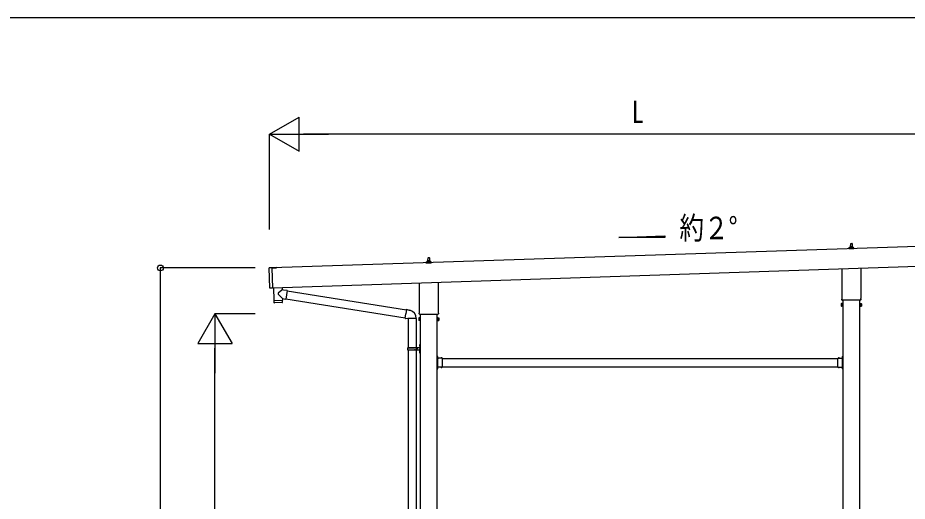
# Model space of a CAD drawing. Units: millimetres, scale not verified. Extents: x -21025 to 21025, y -14850 to 14850.
# Drawn here: x -6650 to -126, y -4736 to -1188 of the extents above; entities that cross this region are included whole.
import ezdxf
from ezdxf.enums import TextEntityAlignment as Align

# ---------------------------------------------------------------- set-up
doc = ezdxf.new("R2010")
doc.units = ezdxf.units.MM
doc.header["$LTSCALE"] = 60
for name, color, linetype in [('0-3_YKK_11', 7, 'Continuous'), ('0-5_YKK_13', 4, 'Continuous'), ('0-6_YKK_A1', 4, 'Continuous'), ('0-7_YKK_D', 6, 'Continuous')]:
    doc.layers.add(name, color=color, linetype=linetype)
doc.styles.add('ＭＳ ゴシック', font='')
doc.styles.get('ＭＳ ゴシック').set_extended_font_data('MS Gothic')

msp = doc.modelspace()

# ---------------------------------------------------------------- linework, layer by layer
at = {"layer": '0-3_YKK_11'}
msp.add_line((3284.44, -1188.37), (-17595.68, -1188.37), dxfattribs=at)
at = {"layer": '0-5_YKK_13'}
for p, q in [((-544.9, -2873.62), (-544.9, -2869.41)), ((-543.9, -2869.41), (-525.9, -2869.41)), ((-540.9, -2869.41), (-540.17, -2845.88)), ((-539.18, -2844.91), (-530.63, -2844.91)), ((-529.63, -2845.88), (-528.9, -2869.41)), ((-524.9, -2873.62), (-524.9, -2869.41)), ((-553.15, -2884.91), (-553.15, -2877.19)), ((-516.65, -2884.91), (-553.15, -2884.91)), ((-552.77, -2876.41), (-517.03, -2876.41)), ((-552.39, -2876.22), (-545.67, -2874.59)), ((-545.28, -2874.41), (-524.52, -2874.41)), ((-517.42, -2876.22), (-524.14, -2874.59)), ((-516.65, -2884.91), (-516.65, -2877.19)), ((-3653.15, -2988.24), (-3653.15, -2980.53)), ((-3616.65, -2988.24), (-3653.15, -2988.24)), ((-3652.77, -2979.74), (-3617.03, -2979.74)), ((-3652.39, -2979.55), (-3645.67, -2977.92)), ((-3645.28, -2977.74), (-3624.52, -2977.74)), ((-3644.9, -2976.95), (-3644.9, -2972.74)), ((-3643.9, -2972.74), (-3625.9, -2972.74)), ((-3640.9, -2972.74), (-3640.17, -2949.21)), ((-3639.18, -2948.24), (-3630.63, -2948.24)), ((-3629.63, -2949.21), (-3628.9, -2972.74)), ((-3624.9, -2976.95), (-3624.9, -2972.74)), ((-3617.42, -2979.55), (-3624.14, -2977.92)), ((-3616.65, -2988.24), (-3616.65, -2980.53)), ((-4801.11, -3172.04), (-4806.04, -3024.12)), ((-4786.08, -3022.45), (-4805.07, -3023.08)), ((-4752.09, -3021.54), (-4786.08, -3022.67)), ((-603.2, -3248.89), (-603.2, -3029.52)), ((-466.6, -3024.97), (-466.6, -3248.89)), ((-3566.6, -3128.3), (-3566.6, -3352.23)), ((-4710.62, -3166.44), (-4710.01, -3184.62)), ((-4674.41, -3189.68), (-4683.37, -3252.75)), ((-4674.67, -3191.51), (-3798.77, -3330.96)), ((-3703.2, -3352.23), (-3703.2, -3132.86)), ((-4707.86, -3249.27), (-4739.35, -3216.75)), ((-4711.95, -3261.42), (-4711.94, -3262.42)), ((-4707.86, -3249.27), (-4683.37, -3252.75)), ((-4707.86, -3249.27), (-4707.45, -3261.27)), ((-4683.11, -3250.92), (-3809.19, -3390.06)), ((-604.9, -3257.67), (-604.9, -3252.17)), ((-466.96, -3261.17), (-602.84, -3261.17)), ((-464.9, -3252.17), (-464.9, -3257.67)), ((-4771.39, -3264.41), (-4770.72, -3277.44)), ((-4710.11, -3278.37), (-4767.62, -3280.29)), ((-4766.92, -3263.26), (-4766.87, -3264.26)), ((-3798.45, -3329.15), (-3797.31, -3327.16)), ((-3797.31, -3327.16), (-3793.74, -3327.79)), ((-608.9, -3287.17), (-608.14, -3285.85)), ((-608.9, -3287.17), (-608.9, -3304.17)), ((-608.9, -3304.17), (-608.14, -3305.48)), ((-601.9, -3290.76), (-608.14, -3290.76)), ((-601.9, -3300.57), (-608.14, -3300.57)), ((-601.9, -3305.48), (-608.14, -3305.48)), ((-599.4, -3304.87), (-601.9, -3304.87)), ((-470.4, -3304.87), (-467.9, -3304.87)), ((-467.9, -3290.76), (-461.66, -3290.76)), ((-467.9, -3300.57), (-461.66, -3300.57)), ((-467.9, -3305.48), (-461.66, -3305.48)), ((-460.9, -3287.17), (-461.66, -3285.85)), ((-460.9, -3304.17), (-461.66, -3305.48)), ((-460.9, -3287.17), (-460.9, -3304.17)), ((-3809.51, -3391.88), (-3803.98, -3360.51)), ((-3809.51, -3391.88), (-3809.11, -3394.13)), ((-3809.51, -3391.88), (-3804.36, -3392.69)), ((-3798.45, -3329.15), (-3803.98, -3360.51)), ((-3793.74, -3327.79), (-3793.33, -3330.14)), ((-3778.82, -3332.96), (-3777.13, -3334.59)), ((-3777.13, -3334.59), (-3775.01, -3335.04)), ((-3708.9, -3390.5), (-3708.14, -3389.19)), ((-3708.9, -3390.5), (-3708.9, -3407.5)), ((-3704.9, -3361), (-3704.9, -3355.5)), ((-3566.96, -3364.5), (-3702.84, -3364.5)), ((-3564.9, -3355.5), (-3564.9, -3361)), ((-3560.9, -3390.5), (-3561.66, -3389.19)), ((-3560.9, -3390.5), (-3560.9, -3407.5)), ((-3809.11, -3394.13), (-3805.55, -3394.76)), ((-3805.55, -3394.76), (-3804.36, -3392.69)), ((-3804.36, -3392.69), (-3789.76, -3395.01)), ((-3789.76, -3395.01), (-3787.55, -3394.02)), ((-3727.25, -3394.42), (-3788.44, -3394.42)), ((-3787.4, -3394.42), (-3787.4, -3608)), ((-3727.4, -3394.42), (-3727.4, -3608)), ((-3708.9, -3407.5), (-3708.14, -3408.81)), ((-3701.9, -3394.09), (-3708.14, -3394.09)), ((-3701.9, -3403.91), (-3708.14, -3403.91)), ((-3701.9, -3408.81), (-3708.14, -3408.81)), ((-3699.4, -3408.2), (-3701.9, -3408.2)), ((-3570.4, -3408.2), (-3567.9, -3408.2)), ((-3567.9, -3394.09), (-3561.66, -3394.09)), ((-3567.9, -3403.91), (-3561.66, -3403.91)), ((-3567.9, -3408.81), (-3561.66, -3408.81)), ((-3560.9, -3407.5), (-3561.66, -3408.81)), ((-3701.4, -3585), (-3698.4, -3583.5)), ((-3701.4, -3585), (-3701.4, -3617)), ((-3698.4, -3583.5), (-3698.4, -3617)), ((-3698.4, -3583.5), (-3697.4, -3583.5)), ((-3697.4, -3583.5), (-3697.4, -3617)), ((-3790.4, -3610), (-3740.07, -3610)), ((-3790.4, -3624), (-3740.07, -3624)), ((-3789.4, -3608), (-3703.4, -3608)), ((-3789.4, -3608), (-3789.4, -3610)), ((-3789.4, -3626), (-3789.4, -3624)), ((-3789.4, -3626), (-3703.4, -3626)), ((-3787.4, -3626), (-3787.4, -5130.5)), ((-3730.4, -3608), (-3730.4, -3612.5)), ((-3730.4, -3612.5), (-3728.4, -3612.5)), ((-3730.4, -3626), (-3730.4, -3621.5)), ((-3730.4, -3621.5), (-3728.4, -3621.5)), ((-3728.4, -3612.5), (-3728.4, -3617)), ((-3728.4, -3621.5), (-3728.4, -3617)), ((-3727.4, -3626), (-3727.4, -5130.5)), ((-3722.4, -3608), (-3722.4, -3617)), ((-3722.4, -3612.5), (-3719.4, -3612.5)), ((-3722.4, -3626), (-3722.4, -3617)), ((-3722.4, -3621.5), (-3719.4, -3621.5)), ((-3719.4, -3612.5), (-3719.4, -3617)), ((-3719.4, -3621.5), (-3719.4, -3617)), ((-3703.7, -3590.85), (-3701.66, -3591.85)), ((-3703.7, -3638.85), (-3701.66, -3639.85)), ((-3702.43, -3588.85), (-3701.8, -3588.85)), ((-3702.43, -3588.85), (-3702.43, -3597.15)), ((-3702.43, -3597.15), (-3701.8, -3597.15)), ((-3702.43, -3636.85), (-3701.8, -3636.85)), ((-3702.43, -3636.85), (-3702.43, -3645.15)), ((-3702.43, -3645.15), (-3701.8, -3645.15)), ((-3701.8, -3588.85), (-3701.8, -3597.15)), ((-3701.8, -3588.85), (-3701.4, -3589.25)), ((-3701.8, -3597.15), (-3701.4, -3596.75)), ((-3701.8, -3636.85), (-3701.8, -3645.15)), ((-3701.8, -3636.85), (-3701.4, -3637.25)), ((-3701.8, -3645.15), (-3701.4, -3644.75)), ((-3701.66, -3591.85), (-3701.05, -3593)), ((-3701.66, -3639.85), (-3701.05, -3641)), ((-3701.4, -3589.25), (-3701.4, -3596.75)), ((-3701.4, -3649), (-3701.4, -3617)), ((-3701.4, -3637.25), (-3701.4, -3644.75)), ((-3701.4, -3649), (-3698.4, -3650.5)), ((-3698.4, -3650.5), (-3698.4, -3617)), ((-3698.4, -3650.5), (-3697.4, -3650.5)), ((-3697.4, -3650.5), (-3697.4, -3617)), ((-3570.8, -3671.5), (-3572.4, -3671.5)), ((-3572.4, -3676), (-3570.8, -3676)), ((-3570.8, -3677), (-3572.4, -3677)), ((-3566.7, -3679), (-3572.4, -3679)), ((-3570.8, -3681), (-3572.4, -3681)), ((-3572.4, -3682), (-3570.8, -3682)), ((-3570.8, -3688.46), (-3570.8, -3671.5)), ((-3570.8, -3674.97), (-3570.8, -3683.04)), ((-3570.8, -3677.87), (-3568.14, -3676.55)), ((-3570.8, -3680.13), (-3568.14, -3681.45)), ((-3534.4, -3686.9), (-3570.8, -3686.9)), ((-3570.4, -3688.5), (-3567.4, -3688.5)), ((-3570.4, -3697.29), (-3570.4, -3690.5)), ((-3570.4, -3739.29), (-3570.4, -3698.71)), ((-3569.94, -3674.27), (-3570.1, -3674.27)), ((-3569.94, -3683.74), (-3570.1, -3683.74)), ((-3547.14, -3686.04), (-3547.14, -3686.2)), ((-3538.37, -3686.9), (-3546.44, -3686.9)), ((-3543.53, -3686.9), (-3544.85, -3684.24)), ((-3541.28, -3686.9), (-3539.95, -3684.24)), ((-3537.67, -3686.04), (-3537.67, -3686.2)), ((-3534.4, -3697.29), (-3534.4, -3686.9)), ((-3534.4, -3739.29), (-3534.4, -3698.71)), ((-635.4, -3697.29), (-635.4, -3686.9)), ((-635.4, -3686.9), (-599, -3686.9)), ((-635.4, -3739.29), (-635.4, -3698.71)), ((-632.14, -3686.04), (-632.14, -3686.2)), ((-631.44, -3686.9), (-623.37, -3686.9)), ((-628.53, -3686.9), (-629.85, -3684.24)), ((-626.28, -3686.9), (-624.95, -3684.24)), ((-622.67, -3686.04), (-622.67, -3686.2)), ((-603.1, -3679), (-597.4, -3679)), ((-599.4, -3688.5), (-602.4, -3688.5)), ((-599, -3677.87), (-601.66, -3676.55)), ((-599, -3680.13), (-601.66, -3681.45)), ((-599.86, -3674.27), (-599.7, -3674.27)), ((-599.86, -3683.74), (-599.7, -3683.74)), ((-599.4, -3697.29), (-599.4, -3690.5)), ((-599.4, -3739.29), (-599.4, -3698.71)), ((-599, -3671.5), (-597.4, -3671.5)), ((-599, -3688.46), (-599, -3671.5)), ((-599, -3674.97), (-599, -3683.04)), ((-597.4, -3676), (-599, -3676)), ((-599, -3677), (-597.4, -3677)), ((-599, -3681), (-597.4, -3681)), ((-597.4, -3682), (-599, -3682)), ((-3570.8, -3757), (-3572.4, -3757)), ((-3570.8, -3761), (-3572.4, -3761)), ((-3570.8, -3766.5), (-3572.4, -3766.5)), ((-3570.8, -3766.5), (-3570.8, -3749.54)), ((-3534.4, -3751.1), (-3570.8, -3751.1)), ((-3570.8, -3754.97), (-3570.8, -3763.04)), ((-3570.8, -3757.87), (-3568.14, -3756.55)), ((-3570.8, -3760.13), (-3568.14, -3761.45)), ((-3570.4, -3747.5), (-3570.4, -3740.71)), ((-3567.4, -3749.5), (-3570.4, -3749.5)), ((-3569.94, -3754.27), (-3570.1, -3754.27)), ((-3569.94, -3763.74), (-3570.1, -3763.74)), ((-3547.14, -3751.96), (-3547.14, -3751.8)), ((-3538.37, -3751.1), (-3546.44, -3751.1)), ((-3543.53, -3751.1), (-3544.85, -3753.76)), ((-3541.28, -3751.1), (-3539.95, -3753.76)), ((-3537.67, -3751.96), (-3537.67, -3751.8)), ((-3534.4, -3751.1), (-3534.4, -3740.71)), ((-635.4, -3751.1), (-635.4, -3740.71)), ((-635.4, -3751.1), (-599, -3751.1)), ((-632.14, -3751.96), (-632.14, -3751.8)), ((-631.44, -3751.1), (-623.37, -3751.1)), ((-628.53, -3751.1), (-629.85, -3753.76)), ((-626.28, -3751.1), (-624.95, -3753.76)), ((-622.67, -3751.96), (-622.67, -3751.8)), ((-602.4, -3749.5), (-599.4, -3749.5)), ((-599, -3757.87), (-601.66, -3756.55)), ((-599, -3760.13), (-601.66, -3761.45)), ((-599.86, -3754.27), (-599.7, -3754.27)), ((-599.86, -3763.74), (-599.7, -3763.74)), ((-599.4, -3747.5), (-599.4, -3740.71)), ((-599, -3766.5), (-599, -3749.54)), ((-599, -3754.97), (-599, -3763.04)), ((-599, -3757), (-597.4, -3757)), ((-599, -3761), (-597.4, -3761)), ((-599, -3766.5), (-597.4, -3766.5))]:
    msp.add_line(p, q, dxfattribs=at)
for points in [[(-4786.08, -3022.45), (-4781.09, -3172.37), (-4800.07, -3173)], [(-4786.04, -3023.67), (-4752.06, -3022.54), (-4752.09, -3021.54)], [(-4774.58, -3168.57), (-4771.42, -3263.41), (-4707.45, -3261.27)], [(-4710.01, -3184.62), (-4712.1, -3186.39), (-4739.32, -3209.42)], [(-4674.41, -3189.68), (-4700.32, -3186), (-4710.01, -3184.62)], [(-4707.21, -3275.33), (-4707.42, -3262.27), (-4771.39, -3264.41)], [(-601.9, -3305.48), (-601.9, -3285.85), (-608.14, -3285.85)], [(-601.9, -3304.87), (-601.9, -3286.47), (-599.4, -3286.47)], [(-467.9, -3304.87), (-467.9, -3286.47), (-470.4, -3286.47)], [(-467.9, -3305.48), (-467.9, -3285.85), (-461.66, -3285.85)], [(-3798.45, -3329.15), (-3793.33, -3330.14), (-3778.82, -3332.96)], [(-3701.9, -3408.81), (-3701.9, -3389.19), (-3708.14, -3389.19)], [(-3701.9, -3408.2), (-3701.9, -3389.8), (-3699.4, -3389.8)], [(-3567.9, -3408.2), (-3567.9, -3389.8), (-3570.4, -3389.8)], [(-3567.9, -3408.81), (-3567.9, -3389.19), (-3561.66, -3389.19)], [(-3703.7, -3595.15), (-3701.66, -3594.15), (-3701.05, -3593)], [(-3703.7, -3643.15), (-3701.66, -3642.15), (-3701.05, -3641)], [(-3572.4, -3686.5), (-3572.4, -3680.5), (-3572.4, -3677.5), (-3572.4, -3671.5)], [(-3570.4, -3690.5), (-3567.4, -3690.5), (-3567.4, -3686.9)], [(-599.4, -3690.5), (-602.4, -3690.5), (-602.4, -3686.9)], [(-597.4, -3686.5), (-597.4, -3680.5), (-597.4, -3677.5), (-597.4, -3671.5)], [(-3572.4, -3766.5), (-3572.4, -3760.5), (-3572.4, -3757.5), (-3572.4, -3751.5)], [(-3570.4, -3747.5), (-3567.4, -3747.5), (-3567.4, -3751.1)], [(-599.4, -3747.5), (-602.4, -3747.5), (-602.4, -3751.1)], [(-597.4, -3766.5), (-597.4, -3760.5), (-597.4, -3757.5), (-597.4, -3751.5)]]:
    msp.add_lwpolyline(points, dxfattribs=at)
for points in [[(-599.4, -3306.17), (-599.4, -3285.17), (-597.4, -3285.17), (-597.4, -3306.17)], [(-470.4, -3306.17), (-470.4, -3285.17), (-472.4, -3285.17), (-472.4, -3306.17)], [(-3699.4, -3409.5), (-3699.4, -3388.5), (-3697.4, -3388.5), (-3697.4, -3409.5)], [(-3570.4, -3409.5), (-3570.4, -3388.5), (-3572.4, -3388.5), (-3572.4, -3409.5)]]:
    msp.add_lwpolyline(points, close=True, dxfattribs=at)
for centre, radius, start, end in [((-540.82, -2870.04), 4.13, 90, 171.17633), ((-543.9, -2870.41), 1, 90, 180), ((-539.18, -2845.91), 1, 90, 178.60509), ((-531.57, -2869.41), 4.83, 133.60282, 180), ((-538.23, -2869.41), 4.83, 0, 46.39718), ((-530.63, -2845.91), 1, 1.39491, 90), ((-528.99, -2870.04), 4.13, 8.82367, 90), ((-525.9, -2870.41), 1, 0, 90), ((-552.15, -2877.19), 1, 103.62699, 180), ((-545.9, -2873.62), 1, 283.62699, 0), ((-523.9, -2873.62), 1, 180, 256.37301), ((-517.65, -2877.19), 1, 0, 76.37301), ((-3652.15, -2980.53), 1, 103.62699, 180), ((-3645.9, -2976.95), 1, 283.62699, 0), ((-3640.82, -2973.37), 4.13, 90, 171.17633), ((-3643.9, -2973.74), 1, 90, 180), ((-3639.18, -2949.24), 1, 90, 178.60509), ((-3631.57, -2972.74), 4.83, 133.60282, 180), ((-3638.23, -2972.74), 4.83, 0, 46.39718), ((-3630.63, -2949.24), 1, 1.39491, 90), ((-3628.99, -2973.37), 4.13, 8.82367, 90), ((-3625.9, -2973.74), 1, 0, 90), ((-3623.9, -2976.95), 1, 180, 256.37301), ((-3617.65, -2980.53), 1, 0, 76.37301), ((-4805.04, -3024.08), 1, 91.90915, 181.90915), ((-4800.11, -3172), 1, 181.90915, 271.90915), ((-4735.93, -3213.1), 5, 132.56466, 226.88314), ((-600.9, -3252.17), 4, 125.09963, 180), ((-600.9, -3257.67), 4, 180, 194.47751), ((-600.9, -3257.67), 4, 194.47751, 241.04498), ((-468.9, -3257.67), 4, 298.95502, 345.52249), ((-468.9, -3252.17), 4, 0, 54.90037), ((-468.9, -3257.67), 4, 345.52249, 0), ((-4767.73, -3277.29), 3, 182.90915, 271.95747), ((-4710.21, -3275.37), 3, 271.90915, 0.90915), ((-604.56, -3288.31), 4.34, 145.61575, 214.38425), ((-592.66, -3295.67), 16.24, 162.41205, 197.58795), ((-604.56, -3303.03), 4.34, 145.61575, 214.38425), ((-465.25, -3288.31), 4.34, 325.61575, 34.38425), ((-477.14, -3295.67), 16.24, 342.41205, 17.58795), ((-465.25, -3303.03), 4.34, 325.61575, 34.38425), ((-3787.55, -3394.02), 60.3, 359.62495, 78), ((-3704.56, -3391.64), 4.34, 145.61575, 214.38425), ((-3700.9, -3355.5), 4, 125.09963, 180), ((-3700.9, -3361), 4, 180, 194.47751), ((-3700.9, -3361), 4, 194.47751, 241.04498), ((-3568.9, -3361), 4, 298.95502, 345.52249), ((-3568.9, -3355.5), 4, 0, 54.90037), ((-3568.9, -3361), 4, 345.52249, 0), ((-3565.25, -3391.64), 4.34, 325.61575, 34.38425), ((-3692.66, -3399), 16.24, 162.41205, 197.58795), ((-3704.56, -3406.36), 4.34, 145.61575, 214.38425), ((-3577.14, -3399), 16.24, 342.41205, 17.58795), ((-3565.25, -3406.36), 4.34, 325.61575, 34.38425), ((-3741.65, -3617), 49.25, 171.82876, 180.00002), ((-3741.65, -3617), 49.25, 180.00002, 188.17127), ((-3740.07, -3608), 2, 270, 359.99998), ((-3740.07, -3626), 2, 0.00005, 90.00004), ((-3698.1, -3593), 6, 136.21765, 223.78235), ((-3698.1, -3641), 6, 136.21765, 223.78235), ((-3703.4, -3606), 2, 270, 359.99998), ((-3703.4, -3628), 2, 0.00005, 90.00004), ((-3570.4, -3686.5), 2, 180, 270), ((-3570.1, -3674.97), 0.7, 90, 180), ((-3570.1, -3683.04), 0.7, 180, 270), ((-3571.1, -3698), 1, 314.427, 45.573), ((-3569.94, -3675.13), 0.862, 39.12355, 90), ((-3569.94, -3682.87), 0.862, 270, 320.87645), ((-3574.7, -3679), 7, 0, 39.12355), ((-3574.7, -3679), 7, 320.87645, 0), ((-3546.44, -3686.2), 0.7, 180, 270), ((-3546.27, -3686.04), 0.862, 129.12355, 180), ((-3542.4, -3690.8), 7, 90, 129.12355), ((-3542.4, -3690.8), 7, 50.87645, 90), ((-3538.37, -3686.2), 0.7, 270, 0), ((-3538.53, -3686.04), 0.862, 0, 50.87645), ((-3533.7, -3698), 1, 134.427, 225.573), ((-636.1, -3698), 1, 314.427, 45.573), ((-631.44, -3686.2), 0.7, 180, 270), ((-631.27, -3686.04), 0.862, 129.12355, 180), ((-627.4, -3690.8), 7, 90, 129.12355), ((-627.4, -3690.8), 7, 50.87645, 90), ((-623.37, -3686.2), 0.7, 270, 0), ((-623.53, -3686.04), 0.862, 0, 50.87645), ((-595.1, -3679), 7, 140.87645, 180), ((-595.1, -3679), 7, 180, 219.12355), ((-599.86, -3675.13), 0.862, 90, 140.87645), ((-599.86, -3682.87), 0.862, 219.12355, 270), ((-599.7, -3674.97), 0.7, 0, 90), ((-599.7, -3683.04), 0.7, 270, 0), ((-598.7, -3698), 1, 134.427, 225.573), ((-599.4, -3686.5), 2, 270, 0), ((-3570.4, -3751.5), 2, 90, 180), ((-3570.1, -3754.97), 0.7, 90, 180), ((-3570.1, -3763.04), 0.7, 180, 270), ((-3571.1, -3740), 1, 314.427, 45.573), ((-3569.94, -3755.13), 0.862, 39.12355, 90), ((-3569.94, -3762.87), 0.862, 270, 320.87645), ((-3574.7, -3759), 7, 0, 39.12355), ((-3574.7, -3759), 7, 320.87645, 0), ((-3546.44, -3751.8), 0.7, 90, 180), ((-3546.27, -3751.96), 0.862, 180, 230.87645), ((-3542.4, -3747.2), 7, 230.87645, 270), ((-3542.4, -3747.2), 7, 270, 309.12355), ((-3538.37, -3751.8), 0.7, 0, 90), ((-3538.53, -3751.96), 0.862, 309.12355, 0), ((-3533.7, -3740), 1, 134.427, 225.573), ((-636.1, -3740), 1, 314.427, 45.573), ((-631.44, -3751.8), 0.7, 90, 180), ((-631.27, -3751.96), 0.862, 180, 230.87645), ((-627.4, -3747.2), 7, 230.87645, 270), ((-627.4, -3747.2), 7, 270, 309.12355), ((-623.37, -3751.8), 0.7, 0, 90), ((-623.53, -3751.96), 0.862, 309.12355, 0), ((-595.1, -3759), 7, 140.87645, 180), ((-595.1, -3759), 7, 180, 219.12355), ((-599.86, -3755.13), 0.862, 90, 140.87645), ((-599.86, -3762.87), 0.862, 219.12355, 270), ((-598.7, -3740), 1, 134.427, 225.573), ((-599.7, -3754.97), 0.7, 0, 90), ((-599.7, -3763.04), 0.7, 270, 0), ((-599.4, -3751.5), 2, 0, 90)]:
    msp.add_arc(centre, radius, start, end, dxfattribs=at)
at = {"layer": '0-6_YKK_A1'}
for p, q in [((-2240.22, -2801.81), (-1904.22, -2789.4)), ((-1904.22, -2801.81), (-2240.22, -2801.81)), ((-1904.22, -2789.4), (-1904.22, -2801.81)), ((605.98, -2844.17), (-4786.04, -3023.87)), ((-4781.21, -3168.79), (610.81, -2989.06)), ((-597.4, -3261.17), (-597.4, -7362)), ((-472.4, -7362), (-472.4, -3261.17)), ((-3697.4, -3364.5), (-3697.4, -7362)), ((-3572.4, -7362), (-3572.4, -3364.5)), ((-3534.4, -3689), (-635.4, -3689)), ((-3567.4, -3749), (-3571.9, -3749)), ((-3534.4, -3749), (-635.4, -3749)), ((-602.4, -3749), (-597.9, -3749))]:
    msp.add_line(p, q, dxfattribs=at)
for points in [[(-3567.4, -3689), (-3571.9, -3689), (-3571.9, -3749)], [(-602.4, -3689), (-597.9, -3689), (-597.9, -3749)]]:
    msp.add_lwpolyline(points, dxfattribs=at)
at = {"layer": '0-7_YKK_D'}
for p, q in [((-4803.51, -2042.89), (-4587, -1917.89)), ((-4587, -2167.89), (-4587, -1917.89)), ((-4803.51, -2742.89), (-4803.51, -2041.89)), ((-4803.51, -2042.89), (-4587, -2167.89)), ((-4803.51, -2042.89), (-4370.49, -2042.89)), ((378.28, -2042.89), (-4553.51, -2042.89)), ((-4907.54, -3024.39), (-5604.51, -3024.39)), ((-5603.51, -6862), (-5603.51, -3024.39)), ((-5203.51, -3362), (-5328.51, -3578.51)), ((-4907.54, -3362), (-5204.51, -3362)), ((-5203.51, -3362), (-5078.51, -3578.51)), ((-5203.51, -3362), (-5203.51, -3795.01)), ((-5328.51, -3578.51), (-5078.51, -3578.51)), ((-5203.51, -6612), (-5203.51, -3612))]:
    msp.add_line(p, q, dxfattribs=at)
msp.add_circle((-5603.51, -3024.39), 21.25, dxfattribs=at)

# ---------------------------------------------------------------- texts
at = {"layer": '0-6_YKK_A1', "style": 'ＭＳ ゴシック', "width": 0.8}
msp.add_text('約２°', height=165, dxfattribs=at).set_placement((-1796, -2862.52), align=Align.BOTTOM_LEFT)
at = {"layer": '0-7_YKK_D', "style": 'ＭＳ ゴシック', "width": 0.8}
msp.add_text('L', height=165, dxfattribs=at).set_placement((-2147.61, -2010.89), align=Align.BOTTOM_LEFT)

doc.saveas('drawing.dxf')
